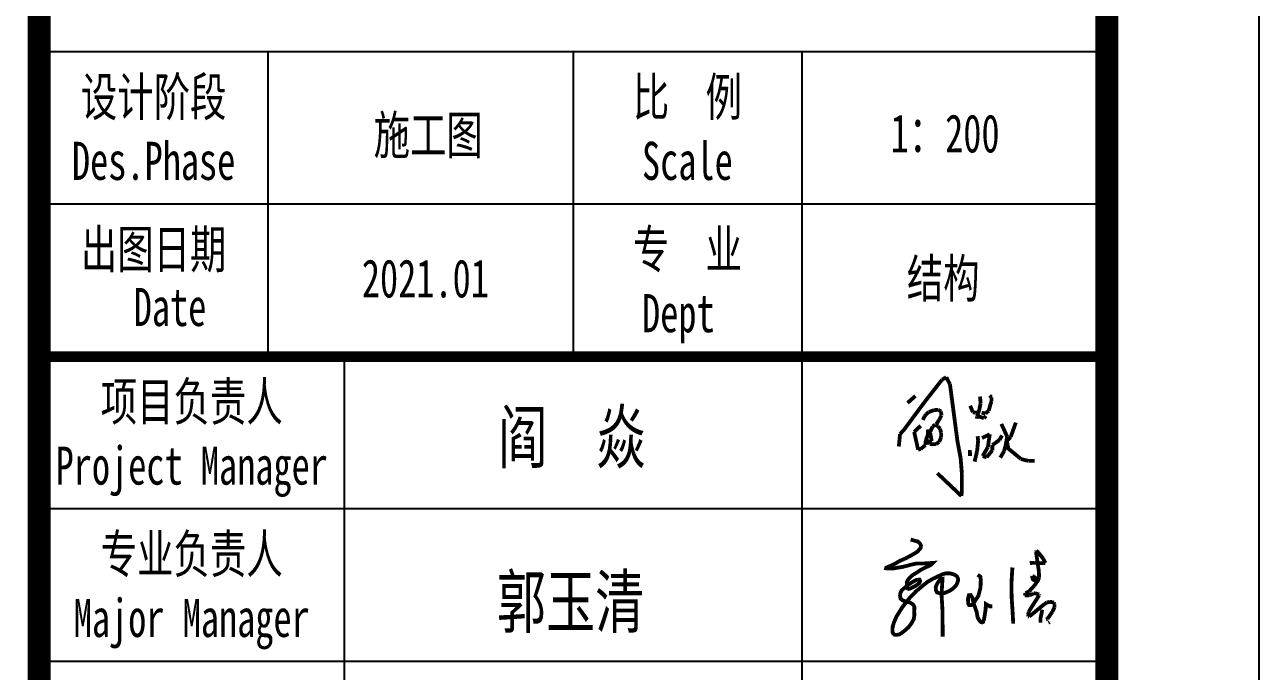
# Model space of a CAD drawing. Extents: x -89996 to 1006241, y -2176 to 440573.
# Drawn here: x 533248 to 544696, y 104764 to 110766 of the extents above; entities that cross this region are included whole.
import ezdxf
from ezdxf.enums import TextEntityAlignment as Align

# ---------------------------------------------------------------- set-up
doc = ezdxf.new("R2010")
doc.units = 0
doc.header["$LTSCALE"] = 1000
doc.header["$MEASUREMENT"] = 0
for name, color, linetype in [('PUB_TEXT', 7, 'Continuous'), ('PUB_TITLE', 4, 'Continuous'), ('图框文字', 120, 'Continuous'), ('填充', 251, 'Continuous')]:
    doc.layers.add(name, color=color, linetype=linetype)
doc.styles.add('_gyy_title_ST', font='', dxfattribs={"width": 0.8})
doc.styles.get('_gyy_title_ST').set_extended_font_data('SimSun')

# ---------------------------------------------------------------- blocks, each defined once
blk = doc.blocks.new('asdf')
at = {"color": 2, "lineweight": 25, "const_width": 25}
for points in [[(2531427.7, 1895348.4), (2531455, 1895364.7)], [(2531455, 1895364.7), (2531479.6, 1895318.4)], [(2531310.5, 1895198.5), (2531427.7, 1895348.4)], [(2531479.6, 1895318.4), (2531528.6, 1894945.1)], [(2531179.6, 1895021.4), (2531310.5, 1895198.5)], [(2531201.4, 1895195.8), (2531253.2, 1895242.1)], [(2531680.7, 1895194.2), (2531671.4, 1895149.5)], [(2531676.6, 1895237.9), (2531680.7, 1895194.2)], [(2531740, 1895244.1), (2531751.5, 1895232.7)], [(2531751.5, 1895204.6), (2531744.2, 1895183.8)], [(2531751.5, 1895232.7), (2531751.5, 1895204.6)], [(2531314, 1895108.9), (2531322.2, 1895120.7)], [(2531322.2, 1895120.7), (2531341.1, 1895136)], [(2531341.1, 1895136), (2531371.7, 1895147.7)], [(2531371.7, 1895147.7), (2531403.5, 1895151.3)], [(2531403.5, 1895151.3), (2531421.1, 1895139.5)], [(2531423.5, 1895113.6), (2531407, 1895081.9)], [(2531421.1, 1895139.5), (2531423.5, 1895113.6)], [(2531612.1, 1895177.6), (2531629.7, 1895134.9)], [(2531629.7, 1895134.9), (2531645.4, 1895131.8)], [(2531645.4, 1895131.8), (2531658.9, 1895132.9)], [(2531671.4, 1895149.5), (2531657.8, 1895105.8)], [(2531712, 1895126.6), (2531687, 1895131.8)], [(2531702.8, 1895096.4), (2531715.7, 1895110.2)], [(2531733.8, 1895144.3), (2531712, 1895126.6)], [(2531744.2, 1895183.8), (2531733.8, 1895144.3)], [(2531287.7, 1895046.3), (2531244.7, 1895005.6)], [(2531301.1, 1895084.2), (2531314, 1895108.9)], [(2531344.6, 1894996), (2531367, 1895041.9)], [(2531367, 1895041.9), (2531382.3, 1895053.6)], [(2531382.3, 1895053.6), (2531401.1, 1895041.9)], [(2531407, 1895081.9), (2531389.4, 1895056)], [(2531401.1, 1895041.9), (2531414.1, 1895026.6)], [(2531657.8, 1895105.8), (2531655.8, 1895092.3)], [(2531670.7, 1895106.5), (2531702.8, 1895096.4)], [(2531816.8, 1895058.3), (2531854.9, 1894973.9)], [(2531911.6, 1895067.1), (2531878.3, 1894973.5)], [(2531144.1, 1894909.7), (2531152.3, 1894991.5)], [(2531152.3, 1894991.5), (2531179.6, 1895021.4)], [(2531244.7, 1895005.6), (2531261.4, 1894931.6)], [(2531318.8, 1894919.6), (2531321.1, 1894951.3)], [(2531321.1, 1894951.3), (2531334, 1894984.3)], [(2531337.6, 1894938.4), (2531325.8, 1894956)], [(2531334, 1894984.3), (2531336.4, 1895021.9)], [(2531359.9, 1894945.4), (2531350.5, 1894996)], [(2531421.1, 1894971.3), (2531409.4, 1894939.6)], [(2531414.1, 1895026.6), (2531422.3, 1894999.5)], [(2531422.3, 1894999.5), (2531421.1, 1894971.3)], [(2531664.3, 1894947.9), (2531657.7, 1894880.2)], [(2531661, 1894977.6), (2531664.3, 1894947.9)], [(2531690, 1894965.4), (2531740.8, 1894990.7)], [(2531740.8, 1894990.7), (2531728.1, 1894906.3)], [(2531757.7, 1894919), (2531804.2, 1894952.7)], [(2531804.2, 1894952.7), (2531821.1, 1894982.3)], [(2531854.9, 1894973.9), (2531845, 1894919.5)], [(2531855.4, 1894948.6), (2531853.3, 1894942.3)], [(2531878.3, 1894973.5), (2531855.4, 1894948.6)], [(2531261.4, 1894931.6), (2531271, 1894888.6)], [(2531271, 1894888.6), (2531287.7, 1894893.3)], [(2531287.7, 1894893.3), (2531318.8, 1894919.6)], [(2531345.8, 1894925.4), (2531337.6, 1894938.4)], [(2531338.7, 1894936), (2531359.9, 1894945.4)], [(2531387, 1894925.4), (2531345.8, 1894925.4)], [(2531409.4, 1894939.6), (2531387, 1894925.4)], [(2531528.6, 1894945.1), (2531549.6, 1894832.7)], [(2531609.8, 1894886.8), (2531611.5, 1894847.2)], [(2531657.7, 1894880.2), (2531641.2, 1894810.9)], [(2531728.1, 1894906.3), (2531694.3, 1894847.2)], [(2531719.6, 1894838.7), (2531757.7, 1894885.2)], [(2531757.7, 1894885.2), (2531757.7, 1894919)], [(2531834.6, 1894880), (2531809.6, 1894836.3)], [(2531845, 1894919.5), (2531834.6, 1894880)], [(2531853.3, 1894942.3), (2531863.7, 1894888.3)], [(2531861.6, 1894896.6), (2531907.4, 1894859.2)], [(2531549.6, 1894832.7), (2531557.7, 1894732.1)], [(2531694.3, 1894847.2), (2531719.6, 1894838.7)], [(2531907.4, 1894859.2), (2531944.9, 1894828)], [(2531944.9, 1894828), (2531992.7, 1894815.5)], [(2531992.7, 1894815.5), (2532034.3, 1894815.5)], [(2531555, 1894584.6), (2531396.6, 1894734.8)], [(2531557.7, 1894732.1), (2531557.7, 1894626.2)], [(2531557.7, 1894626.2), (2531555, 1894584.6)]]:
    blk.add_lwpolyline(points, dxfattribs=at)
blk = doc.blocks.new('wfadf')
at = {"color": 2, "lineweight": 25, "const_width": 25}
for points in [[(2531221.4, 1893279.7), (2531268, 1893266.6), (2531279.6, 1893257.9), (2531285.4, 1893249.5), (2531289.3, 1893239.2), (2531287.4, 1893225.7), (2531279, 1893214.1), (2531266, 1893199.8), (2531239.6, 1893183.8), (2531191.9, 1893157.4), (2531155.2, 1893141.9), (2531121.8, 1893122.6), (2531088.9, 1893106.6), (2531062.5, 1893095.6), (2531061.2, 1893091.1), (2531108.9, 1893089.8), (2531135.9, 1893095), (2531162.3, 1893098.8), (2531182.3, 1893103.3), (2531204.2, 1893109.1), (2531229.3, 1893115.6), (2531260.8, 1893122.6), (2531305.9, 1893122.6), (2531348.4, 1893125.2), (2531367.7, 1893126.5), (2531353.6, 1893113), (2531288.5, 1893080.8), (2531257.6, 1893060.2), (2531236.4, 1893048), (2531212.6, 1893025.8), (2531202.9, 1893013.6), (2531197.1, 1892999.5), (2531197.1, 1892980.2), (2531197.1, 1892967.3), (2531201, 1892958.9), (2531209.3, 1892955.7), (2531223.5, 1892960.2), (2531255, 1892976.3), (2531264.7, 1892983.4), (2531278.2, 1892993.7), (2531283.4, 1893004.6), (2531283.4, 1893009.8), (2531280.2, 1893016.2), (2531267.9, 1893015.6), (2531256.3, 1893013.6), (2531230.6, 1892998.8), (2531206.1, 1892983.4), (2531187.4, 1892967.3), (2531163, 1892946.1), (2531155.2, 1892931.7), (2531152, 1892911.8), (2531155.9, 1892891.8), (2531168.8, 1892880.3), (2531193.9, 1892872.5), (2531217.7, 1892866.1), (2531238.9, 1892852), (2531246, 1892837.8), (2531245.4, 1892808.9), (2531246, 1892781.8), (2531242.5, 1892758.1), (2531229, 1892732.4), (2531209.6, 1892706.2), (2531187.9, 1892685.9), (2531165.3, 1892667.9), (2531149.5, 1892657.5), (2531130.1, 1892653.9), (2531115.6, 1892655.2), (2531106.6, 1892663.8), (2531102.5, 1892674.2), (2531102.5, 1892689.1), (2531104.3, 1892708), (2531111.1, 1892732.9), (2531128.7, 1892773.6), (2531149.5, 1892807), (2531168.5, 1892836.8), (2531190.2, 1892865), (2531212.3, 1892893), (2531254.8, 1892937.7), (2531298.3, 1892974.4), (2531333, 1893002.4), (2531365.6, 1893020.9), (2531413.5, 1893043.9), (2531436.5, 1893053.9), (2531455.5, 1893057.9), (2531478, 1893057.9), (2531506.1, 1893050.7), (2531525, 1893038.1), (2531531.4, 1893025.9), (2531533.6, 1893013.2), (2531528.2, 1892996.5), (2531521.9, 1892981.2), (2531501.5, 1892959.5), (2531479, 1892943.7), (2531442.4, 1892927.9), (2531413, 1892926.6), (2531394.9, 1892932.9), (2531386.8, 1892948.7), (2531386.3, 1892963.6), (2531389.5, 1892977.1), (2531397.6, 1892992.5), (2531412.1, 1893014.6), (2531422, 1893020.9), (2531430.6, 1893021.8), (2531424.5, 1892919.5), (2531430.3, 1892817.5), (2531431.8, 1892666.5), (2531431.8, 1892642)], [(2532045.2, 1893207.1), (2532043.9, 1893200.2)], [(2532043.9, 1893200.2), (2532056, 1893112.7)], [(2532059, 1893194.7), (2532045.2, 1893207.1)], [(2532075, 1893175), (2532059, 1893194.7)], [(2532091, 1893154.1), (2532075, 1893175)], [(2531888.9, 1893096.1), (2531882.6, 1892990), (2531884.1, 1892899), (2531890.5, 1892800.5), (2531894.5, 1892727.1)], [(2532003.3, 1893125.4), (2532035.3, 1893127.4)], [(2532035.3, 1893127.4), (2532056.3, 1893124.6)], [(2532056, 1893112.7), (2532062.1, 1893074.4)], [(2532056.3, 1893124.6), (2532090.5, 1893125.1)], [(2532090.5, 1893125.1), (2532104.8, 1893125.4)], [(2532104.8, 1893125.4), (2532091, 1893154.1)], [(2531661.5, 1893048.4), (2531678.7, 1893035.5), (2531681.6, 1893014.7), (2531680.1, 1892966.7), (2531666.5, 1892911.5), (2531643.6, 1892876.4), (2531630.7, 1892856.4), (2531617.8, 1892848.5), (2531605.6, 1892848.5), (2531599.1, 1892860), (2531597.7, 1892890.1), (2531603.4, 1892913.7), (2531615.6, 1892915.1), (2531626.4, 1892897.9), (2531636.4, 1892855.7), (2531655, 1892803.9), (2531659.3, 1892776), (2531663.8, 1892763.9), (2531672.2, 1892748.6), (2531680.4, 1892739.7), (2531685.8, 1892737), (2531691, 1892735.7), (2531697, 1892738.9), (2531704.2, 1892762.2), (2531712.8, 1892816.6), (2531714.8, 1892845.9), (2531715.2, 1892856.2), (2531740.5, 1892841.6), (2531758, 1892841.6)], [(2532019.5, 1893041), (2532019.1, 1893033.8), (2532019.7, 1893029.6), (2532020.9, 1893025.4), (2532021.9, 1893021.4), (2532024.4, 1893016.8), (2532027.7, 1893015.1), (2532030.1, 1893014.1), (2532052.3, 1893011), (2532057.1, 1893011.4)], [(2532019.3, 1893041), (2532060.4, 1893016.6)], [(2532060.4, 1893016.6), (2532032.6, 1892976.6)], [(2532064.3, 1893029.6), (2532056.8, 1893011.4)], [(2532062.1, 1893074.4), (2532064.3, 1893029.6)], [(2531974.8, 1892926.6), (2531969.8, 1892911.6)], [(2531998.7, 1892940), (2531974.8, 1892926.6)], [(2532032.6, 1892976.6), (2531998.7, 1892940)], [(2532020.7, 1892921.8), (2532025.9, 1892924.9)], [(2532025.9, 1892924.9), (2532030.1, 1892926.6)], [(2532030.1, 1892926.6), (2532038.8, 1892926.6)], [(2532038.8, 1892926.6), (2532055.5, 1892922.6)], [(2531969.8, 1892911.6), (2531985.8, 1892912.8)], [(2531985.8, 1892912.8), (2531998.7, 1892913.8)], [(2532021.2, 1892846.6), (2531996.1, 1892805.9)], [(2531998.7, 1892913.8), (2532006.3, 1892916.1)], [(2532006.3, 1892916.1), (2532020.7, 1892921.8)], [(2532055.1, 1892899.2), (2532021.2, 1892846.6)], [(2532063.9, 1892913.2), (2532055.1, 1892899.2)], [(2532055.5, 1892922.6), (2532063.4, 1892919.5)], [(2532063.4, 1892919.5), (2532063.9, 1892913.2)], [(2532063.4, 1892827), (2532100.4, 1892857.1)], [(2532100.4, 1892857.1), (2532114.6, 1892865.9)], [(2532114.6, 1892865.9), (2532131.8, 1892870.3)], [(2532131.8, 1892870.3), (2532147.6, 1892869.8)], [(2532147.6, 1892869.8), (2532160.3, 1892865.4)], [(2532160.3, 1892865.4), (2532165.7, 1892854.6)], [(2532165.7, 1892854.6), (2532164.3, 1892834)], [(2531992.2, 1892786.7), (2531991.7, 1892776)], [(2531991.7, 1892776), (2531999.1, 1892774.5)], [(2531996.1, 1892805.9), (2531992.2, 1892786.7)], [(2531999.1, 1892774.5), (2532017.3, 1892788.7)], [(2532017.3, 1892788.7), (2532063.4, 1892827)], [(2532085.1, 1892819.1), (2532073.8, 1892765.6), (2532073.8, 1892740.5), (2532073.8, 1892733.7)], [(2532129.4, 1892773.6), (2532118.5, 1892758.7)], [(2532150.5, 1892804.6), (2532129.4, 1892773.6)], [(2532164.3, 1892834), (2532150.5, 1892804.6)], [(2532118.5, 1892758.7), (2532108.2, 1892755.3)], [(2532133.3, 1892737.1), (2532125.4, 1892732.7)]]:
    blk.add_lwpolyline(points, dxfattribs=at)
blk = doc.blocks.new('A$C767023C3')
at = {"layer": 'PUB_TITLE'}
for p, q in [((0, -30333.3), (-4949.5, -30333.3)), ((-3888.9, -30333.3), (-3888.9, -31747.5)), ((-2474.8, -30333.3), (-2474.8, -31747.5)), ((-1414.1, -30333.3), (-1414.1, -31747.5)), ((0, -31040.4), (-4949.5, -31040.4)), ((-3535.4, -31747.5), (-3535.4, -36697)), ((-1414.1, -31747.5), (-1414.1, -36690.9)), ((0, -32454.5), (-4949.5, -32454.5)), ((0, -33161.6), (-4949.5, -33161.6))]:
    blk.add_line(p, q, dxfattribs=at)
at = {"layer": 'PUB_TITLE', "const_width": 106.1}
blk.add_lwpolyline([(-4949.5, 0), (0, 0), (0, -40585.9), (-4949.5, -40585.9)], close=True, dxfattribs=at)
at = {"layer": 'PUB_TITLE', "const_width": 49.5}
blk.add_lwpolyline([(-4949.5, -31747.5), (0, -31747.5)], dxfattribs=at)
at = {"layer": 'PUB_TITLE'}
blk.add_lwpolyline([(-4949.5, -31747.5), (0, -31747.5), (0, -36690.9), (-4949.5, -36690.9)], close=True, dxfattribs=at)
blk.add_lwpolyline([(0, -31747.5), (0, -36690.9), (-4949.5, -36690.9)], dxfattribs=at)
at = {"layer": '填充', "xscale": 0.70707067020202, "yscale": 0.70707067020202, "zscale": 0.70707067020202}
for name, p in [('asdf', (-1790662.1, -1371999.8)), ('wfadf', (-1790662.1, -1371278.9))]:
    blk.add_blockref(name, p, dxfattribs=at)
at = {"layer": 'PUB_TEXT', "color": 3, "style": '_gyy_title_ST', "width": 0.7}
for s, p in [('阎  焱', (-2821.6, -32240.1)), ('郭玉清', (-2827.9, -33003.8))]:
    blk.add_text(s, height=238.74, dxfattribs=at).set_placement(p)
at = {"layer": 'PUB_TITLE', "style": '_gyy_title_ST', "width": 0.7}
for s, height, p in [('设计阶段', 176.77, (-4419.2, -30630.3)), ('比  例', 176.77, (-1944.4, -30630.3)), ('Des.Phase', 176.77, (-4419.2, -30927.3)), ('Scale', 176.77, (-1944.4, -30927.3)), ('出图日期', 176.77, (-4419.2, -31337.4)), ('专  业', 176.77, (-1944.4, -31337.4)), ('Date', 176.77, (-4343.1, -31605.4)), ('Dept ', 176.77, (-1944.4, -31634.3)), ('项目负责人', 176.77, (-4242.4, -32044.4)), ('Project Manager', 176.767, (-4242.4, -32341.4)), ('专业负责人', 176.77, (-4242.4, -32751.5)), ('Major Manager', 176.767, (-4242.4, -33048.5))]:
    blk.add_text(s, height=height, dxfattribs=at).set_placement(p, align=Align.CENTER)
at = {"layer": '图框文字', "color": 7, "style": '_gyy_title_ST', "width": 0.7}
for s, p in [('施工图', (-3146.2, -30807.4)), ('2021.01', (-3159.3, -31472.9)), ('结构', (-758.6, -31472.9))]:
    blk.add_text(s, height=176.77, dxfattribs=at).set_placement(p, align=Align.CENTER)

msp = doc.modelspace()

# ---------------------------------------------------------------- linework, layer by layer
at = {"layer": 'PUB_TITLE'}
msp.add_lwpolyline([(396096.09, 88593.71), (544696.09, 88593.71), (544696.09, 172593.71), (396096.09, 172593.71)], close=True, dxfattribs=at)
at = {"layer": 'PUB_TITLE', "const_width": 212.12}
msp.add_lwpolyline([(399631.44, 90007.85), (399631.44, 171179.57), (543281.95, 171179.57), (543281.95, 90007.85)], close=True, dxfattribs=at)

# ---------------------------------------------------------------- block references
at = {"xscale": 2, "yscale": 2, "zscale": 2}
msp.add_blockref('A$C767023C3', (543281.95, 171179.57), dxfattribs=at)

# ---------------------------------------------------------------- texts
at = {"layer": 'PUB_TITLE', "color": 6, "style": '_gyy_title_ST', "width": 0.7}
msp.add_text('1：200', height=353.535, dxfattribs=at).set_placement((541782.47, 109579.6), align=Align.CENTER)

doc.saveas('drawing.dxf')
